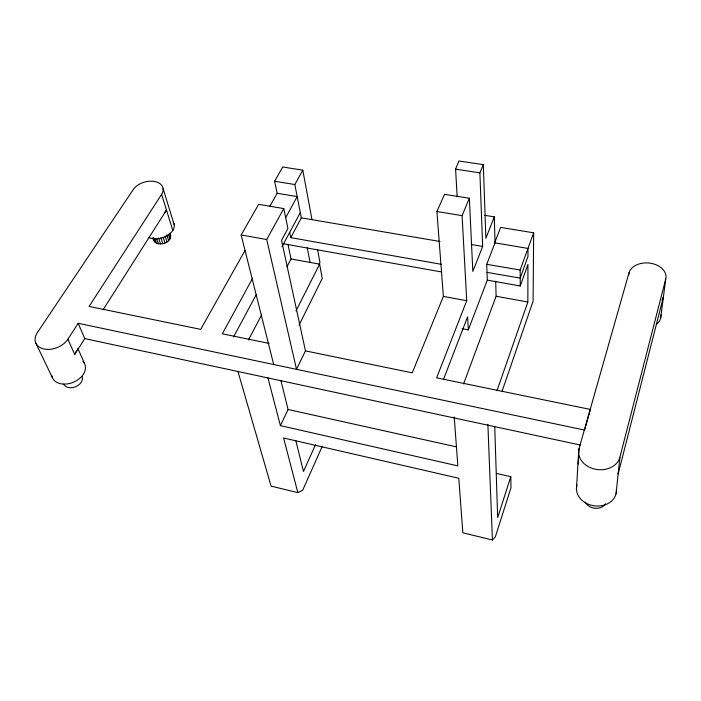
<?xml version="1.0" encoding="UTF-8"?>
<svg xmlns="http://www.w3.org/2000/svg" width="701" height="701" viewBox="0 0 701 701"><rect width="100%" height="100%" fill="white"/><g stroke="black" fill="none" stroke-linecap="round" stroke-linejoin="round"><path stroke-width="1.05" d="M496.956 390.808L527.844 302.026L527.949 264.435L520.256 285.99L487.309 280.111L486.722 264.33L495.02 242.844L494.319 216.854L484.628 215.286M533.645 232.82L528.002 248.426L494.678 242.791L500.637 227.396L533.645 232.82L533.102 301.158L502.153 391.009M576.45 489.272L578.614 452.75M578.176 464.071L578.675 455.729M578.86 452.601L579.105 448.43L628.99 272.847A18.717 13.161 4.2 0 1 650.8 263.261A18.717 13.161 4.2 0 1 665.722 279.103L660.64 318.228M153.037 238.068C154.36 249.083 175.022 243.002 169.8 233.074M154.018 241.021L153.703 237.972M628.788 274.932L628.99 272.847M616.056 493.819L619.894 457.227L665.722 279.103M496.361 473.429L510.801 476.698L497.657 517.636L494.748 426.856M487.046 272.4L520.221 278.113L520.142 270.016L528.002 248.426L527.967 256.505L520.221 278.113L520.256 285.99M463.563 383.929L496.106 296.251L495.703 281.259M462.125 328.699L468.329 329.891L487.309 280.111M443.488 379.425L467.611 316.808L468.329 329.891M273.705 364.52L241.153 234.984L258.651 204.333L283.774 208.574L287.927 228.465L281.513 240.347L305.452 350.894L412.241 372.836L443.382 296.4L436.907 211.527L444.565 194.335L469.346 198.26L462.09 215.636L466.735 300.703L436.635 377.848L590.435 409.454L584.581 430.081L78.197 323.292L67.901 339.205A18.182 12.452 -21.9 0 1 44.005 349.002A18.182 12.452 -21.9 0 1 37.355 332.607L133.269 189.533A16.141 10.349 -15.6 0 1 154.36 181.436A16.141 10.349 -15.6 0 1 161.607 194.361L172.805 230.427M457.14 196.149L455.58 169.169L458.936 161.002L483.322 164.639L479.887 172.849L482.665 246.437L472.825 271.41L469.346 198.26M494.319 216.854L485.872 238.305L483.322 164.639M322.074 446.677L302.727 490.165L297.837 492.628L271.085 486.117L237.911 371.346M315.581 444.583L303.472 471.519L295.883 440.929M454.213 416.964L457.858 465.885L280.391 425.638L288.093 409.498L280.873 380.389M305.452 350.894L296.523 369.331L266.73 239.532L283.774 208.574M299.047 325.115L322.258 278.42L319.595 264.146L291.055 258.958L287.945 244.263M319.008 264.382L319.963 262.489L317.562 249.609M295.997 310.972L319.595 264.146M248.469 339.941L261.648 314.872M286.998 266.669L291.055 258.958M441.183 264.295L290.766 237.639L301.334 217.845L294.841 184.547L302.788 170.159L282.731 166.996L274.617 181.261L277.158 193.274L269.675 206.593M233.573 336.883L256.224 294.709M281.96 246.778L300.308 212.578M252.684 278.148L222.313 333.807L269.044 343.411M285.675 217.696L297.189 196.578L277.158 193.274M245.078 250.371L200.696 329.365L89.097 306.433L161.607 194.361M67.901 339.205L74.692 354.434L84.76 338.601L78.197 323.292M103.073 309.807L166.487 210.09A15.921 10.349 -15.7 0 1 164.253 212.762M297.837 492.628L283.607 438.002L458.787 478.266L462.853 532.804L492.426 539.998L495.335 536.87L510.976 487.8L510.801 476.698M455.58 169.169L479.887 172.849M274.617 181.261L294.841 184.547M436.907 211.527L462.09 215.636M471.247 244.5L482.665 246.437M301.334 217.845L439.956 241.477M486.722 264.33L520.142 270.016M241.153 234.984L266.73 239.532M283.344 243.764L441.56 271.953M496.106 296.251L527.844 302.026M443.382 296.4L466.735 300.703M84.76 338.601L580.367 445.047M288.093 409.498L456.561 446.905M35.663 342.763L52.295 377.471M77.811 348.274L84.742 364.029A17.56 12.373 -22.5 0 1 71.861 382.834A17.56 12.373 -22.5 0 1 51.743 375.368M152.914 237.586L153.572 239.558M154.895 238.296L156.516 243.212M153.721 238.331L155.017 242.266M156.787 238.866L158.4 243.79M158.619 238.051L160.538 243.957M160.879 237.788L162.79 243.703M170.264 234.581L170.729 236.035M163.105 237.131L164.998 243.037M165.129 236.106L167.013 242.02M166.812 234.8L168.687 240.715M168.363 234.283L169.922 239.207M169.37 233.67L170.615 237.613M163.131 188.735L174.242 224.819M267.913 377.76L280.391 425.638M289.679 232.399L290.766 237.639M307.196 247.619L310.096 262.288M302.788 170.159L311.971 219.544M487.878 424.21L492.426 539.998M173.401 222.252A15.641 10.349 -15.9 0 1 167.592 235.44A15.641 10.349 -15.9 0 1 148.901 237.543M616.433 489.535A20.084 16.412 8.1 0 1 594.816 505.912A20.084 16.412 8.1 0 1 576.932 485.022M619.894 457.227A20.916 16.71 6.9 0 1 595.079 469.188A20.916 16.71 6.9 0 1 579.105 448.43M605.629 503.739A11.26 9.253 8.5 0 1 595.184 508.304A11.26 9.253 8.5 0 1 585.265 502.091M82.026 376.463A9.858 6.992 -22.7 0 1 75.62 386.75A9.858 6.992 -22.7 0 1 63.826 384.043M661.937 300.124A18.41 13.117 4.5 0 0 663.409 296.9L618.142 473.92A20.539 16.579 7.4 0 0 618.51 471.773M660.868 314.81A18.042 13.047 4.9 0 1 656.609 324.204M76.313 350.964A17.911 12.425 -22.1 0 1 74.692 354.434M82.946 361.33A17.56 12.373 -22.5 0 1 84.26 363.074"/></g></svg>
